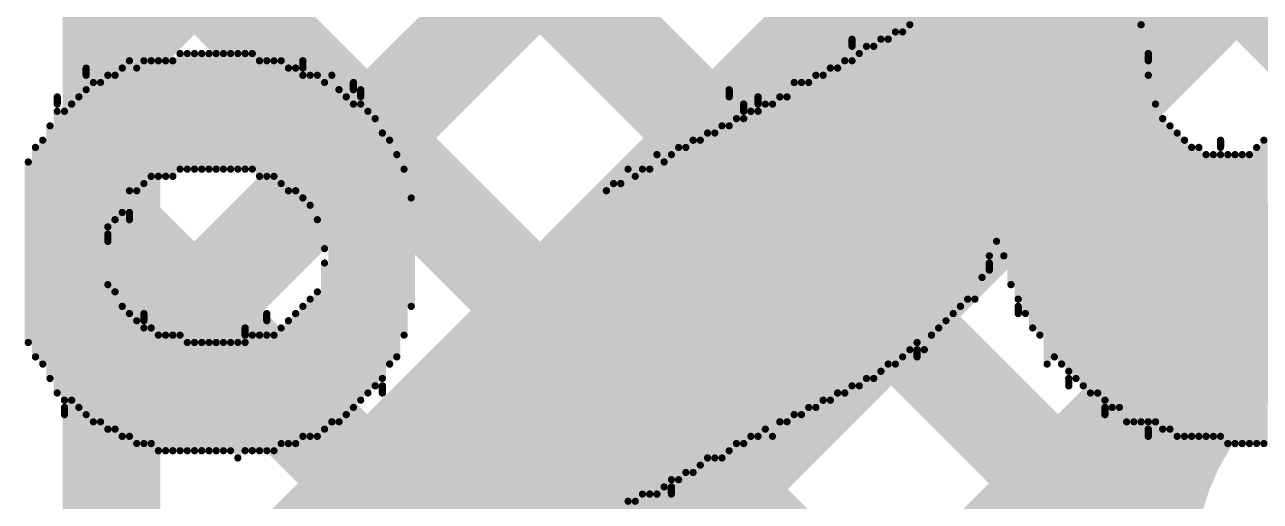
# Model space of a CAD drawing. Header units: millimetres. Extents: x 1.22 to 4.12, y 1.17 to 3.21.
# Drawn here: x 1.4569 to 1.5581, y 2.5017 to 2.5407 of the extents above; entities that cross this region are included whole.
import ezdxf

# ---------------------------------------------------------------- set-up
doc = ezdxf.new("R2010")
doc.units = ezdxf.units.MM
doc.header["$MEASUREMENT"] = 0
for name, color, linetype in [('BottomLayer', 5, 'Continuous'), ('TopLayer', 1, 'Continuous'), ('TopOverlay', 2, 'Continuous')]:
    doc.layers.add(name, color=color, linetype=linetype)

msp = doc.modelspace()

# ---------------------------------------------------------------- linework, layer by layer
at = {"layer": 'BottomLayer', "const_width": 0.008}
for points in [[(1.464, 2.48223), (1.70677, 2.725)], [(1.464, 2.5388), (1.6502, 2.725)], [(1.464, 2.51052), (1.67848, 2.725)], [(1.49155, 2.4815), (1.73505, 2.725)], [(1.464, 2.4815), (1.464, 2.71655)], [(1.464, 2.63722), (1.67883, 2.42238)], [(1.464, 2.60894), (1.55832, 2.51462)], [(1.51983, 2.4815), (1.63026, 2.59193)], [(1.464, 2.58065), (1.54869, 2.49596)], [(1.464, 2.55237), (1.53487, 2.4815)], [(1.464, 2.52408), (1.50658, 2.4815)]]:
    msp.add_lwpolyline(points, dxfattribs=at)
at = {"layer": 'BottomLayer', "const_width": 0.004}
for points in [[(1.462, 2.5388, 1), (1.466, 2.5388, 1)], [(1.462, 2.52408, 1), (1.466, 2.52408, 1)], [(1.55632, 2.51462, 1), (1.56032, 2.51462, 1)], [(1.462, 2.51052, 1), (1.466, 2.51052, 1)]]:
    msp.add_lwpolyline(points, format="xyb", close=True, dxfattribs=at)
at = {"layer": 'BottomLayer', "const_width": 0.008}
msp.add_lwpolyline([(1.5505, 2.48709, -1.223773), (1.59431, 2.496)], format="xyb", dxfattribs=at)
at = {"layer": 'TopLayer'}
for points, const_width in [([(1.464, 2.51052), (1.67848, 2.725)], 0.008), ([(1.464, 2.5388), (1.6502, 2.725)], 0.008), ([(1.464, 2.48223), (1.70677, 2.725)], 0.008), ([(1.464, 2.45395), (1.73505, 2.725)], 0.008), ([(1.464, 2.4189), (1.464, 2.71655)], 0.008), ([(1.464, 2.63722), (1.66908, 2.43214)], 0.008), ([(1.464, 2.60894), (1.55832, 2.51462)], 0.008), ([(1.397, 2.398), (1.589, 2.59)], 0.025), ([(1.464, 2.42567), (1.63026, 2.59193)], 0.008), ([(1.464, 2.58065), (1.54869, 2.49596)], 0.008), ([(1.464, 2.55237), (1.5505, 2.46587)], 0.008), ([(1.464, 2.52408), (1.53869, 2.44939)], 0.008)]:
    msp.add_lwpolyline(points, dxfattribs=dict(at, const_width=const_width))
at = {"layer": 'TopLayer', "const_width": 0.004}
for points in [[(1.462, 2.5388, 1), (1.466, 2.5388, 1)], [(1.462, 2.52408, 1), (1.466, 2.52408, 1)], [(1.55632, 2.51462, 1), (1.56032, 2.51462, 1)], [(1.462, 2.51052, 1), (1.466, 2.51052, 1)]]:
    msp.add_lwpolyline(points, format="xyb", close=True, dxfattribs=at)
at = {"layer": 'TopLayer', "const_width": 0.008}
msp.add_lwpolyline([(1.5505, 2.48709, -1.223773), (1.59431, 2.496)], format="xyb", dxfattribs=at)
at = {"layer": 'TopOverlay', "const_width": 0.000592}
for points in [[(1.5341, 2.51824), (1.5341, 2.57326)], [(1.53469, 2.51824), (1.53469, 2.57326)], [(1.53528, 2.52002), (1.53528, 2.57326)], [(1.53587, 2.52179), (1.53587, 2.57326)], [(1.53647, 2.52298), (1.53647, 2.57326)], [(1.53706, 2.52179), (1.53706, 2.57326)], [(1.53765, 2.51943), (1.53765, 2.57326)], [(1.53824, 2.51824), (1.53824, 2.57326)], [(1.53883, 2.51706), (1.53883, 2.57326)], [(1.53942, 2.51588), (1.53942, 2.57326)], [(1.54002, 2.51529), (1.54002, 2.57326)], [(1.54061, 2.51292), (1.54061, 2.57326)], [(1.5412, 2.51351), (1.5412, 2.57326)], [(1.54179, 2.51292), (1.54179, 2.57326)], [(1.54238, 2.51233), (1.54238, 2.57326)], [(1.54297, 2.51174), (1.54297, 2.57326)], [(1.54357, 2.51114), (1.54357, 2.57326)], [(1.54416, 2.51055), (1.54416, 2.57326)], [(1.54475, 2.51055), (1.54475, 2.57326)], [(1.54534, 2.50996), (1.54534, 2.57326)], [(1.54593, 2.50937), (1.54593, 2.57326)], [(1.54652, 2.50937), (1.54652, 2.57326)], [(1.54711, 2.50819), (1.54711, 2.57326)], [(1.54771, 2.50819), (1.54771, 2.57326)], [(1.53351, 2.51765), (1.53351, 2.54664)], [(1.53292, 2.51706), (1.53292, 2.54487)], [(1.53173, 2.51588), (1.53173, 2.54309)], [(1.53232, 2.51647), (1.53232, 2.54309)], [(1.53114, 2.51529), (1.53114, 2.5425)], [(1.52996, 2.51469), (1.52996, 2.54132)], [(1.53055, 2.5141), (1.53055, 2.54191)], [(1.52818, 2.51292), (1.52818, 2.54013)], [(1.52877, 2.51351), (1.52877, 2.54013)], [(1.52937, 2.5141), (1.52937, 2.54072)], [(1.5483, 2.50819), (1.5483, 2.54072)], [(1.52463, 2.53895), (1.52463, 2.53954)], [(1.52582, 2.51174), (1.52582, 2.53895)], [(1.52641, 2.51174), (1.52641, 2.53895)], [(1.527, 2.51233), (1.527, 2.53954)], [(1.52759, 2.51292), (1.52759, 2.53954)], [(1.46961, 2.52889), (1.46961, 2.53836)], [(1.47021, 2.52889), (1.47021, 2.53836)], [(1.4708, 2.52889), (1.4708, 2.53836)], [(1.47139, 2.52889), (1.47139, 2.53836)], [(1.47198, 2.52889), (1.47198, 2.53836)], [(1.47257, 2.52889), (1.47257, 2.53836)], [(1.47316, 2.52889), (1.47316, 2.53836)], [(1.47376, 2.52889), (1.47376, 2.53836)], [(1.47435, 2.52889), (1.47435, 2.53836)], [(1.47494, 2.52889), (1.47494, 2.53836)], [(1.47553, 2.52889), (1.47553, 2.53836)], [(1.52523, 2.51114), (1.52523, 2.53836)], [(1.54889, 2.53777), (1.54889, 2.53836)], [(1.46192, 2.53658), (1.46192, 2.53717)], [(1.46488, 2.52534), (1.46488, 2.53717)], [(1.46547, 2.52712), (1.46547, 2.53777)], [(1.46606, 2.52712), (1.46606, 2.53717)], [(1.46666, 2.52771), (1.46666, 2.53777)], [(1.46725, 2.5283), (1.46725, 2.53777)], [(1.46784, 2.5283), (1.46784, 2.53777)], [(1.46843, 2.5283), (1.46843, 2.53777)], [(1.46902, 2.5283), (1.46902, 2.53777)], [(1.47612, 2.5283), (1.47612, 2.53777)], [(1.47671, 2.5283), (1.47671, 2.53777)], [(1.4773, 2.5283), (1.4773, 2.53777)], [(1.4779, 2.52771), (1.4779, 2.53777)], [(1.47849, 2.52712), (1.47849, 2.53717)], [(1.47908, 2.52712), (1.47908, 2.53717)], [(1.47967, 2.53717), (1.47967, 2.53777)], [(1.52286, 2.50996), (1.52286, 2.53717)], [(1.52345, 2.51055), (1.52345, 2.53717)], [(1.52404, 2.51055), (1.52404, 2.53777)], [(1.52463, 2.51114), (1.52463, 2.53777)], [(1.46251, 2.50819), (1.46251, 2.53599)], [(1.46311, 2.50819), (1.46311, 2.53599)], [(1.4637, 2.52416), (1.4637, 2.53658)], [(1.46429, 2.52475), (1.46429, 2.53658)], [(1.47967, 2.52653), (1.47967, 2.53658)], [(1.48026, 2.52593), (1.48026, 2.53658)], [(1.48085, 2.52475), (1.48085, 2.53658)], [(1.48145, 2.52238), (1.48145, 2.53599)], [(1.48204, 2.50819), (1.48204, 2.53658)], [(1.48381, 2.5354), (1.48381, 2.53599)], [(1.5199, 2.50878), (1.5199, 2.53599)], [(1.52049, 2.50878), (1.52049, 2.53599)], [(1.52108, 2.50937), (1.52108, 2.53599)], [(1.52168, 2.50937), (1.52168, 2.53658)], [(1.52227, 2.50996), (1.52227, 2.53658)], [(1.54889, 2.50819), (1.54889, 2.53658)], [(1.46192, 2.50878), (1.46192, 2.5354)], [(1.48263, 2.50819), (1.48263, 2.5354)], [(1.4844, 2.53481), (1.4844, 2.5354)], [(1.51458, 2.53481), (1.51458, 2.5354)], [(1.45956, 2.53422), (1.45956, 2.53481)], [(1.46074, 2.50996), (1.46074, 2.53422)], [(1.46133, 2.50937), (1.46133, 2.53481)], [(1.48322, 2.50878), (1.48322, 2.53481)], [(1.48381, 2.50937), (1.48381, 2.53422)], [(1.4844, 2.50996), (1.4844, 2.53422)], [(1.51576, 2.53363), (1.51576, 2.53422)], [(1.51694, 2.53422), (1.51694, 2.53481)], [(1.51753, 2.50759), (1.51753, 2.53422)], [(1.51813, 2.507), (1.51813, 2.53422)], [(1.51872, 2.50819), (1.51872, 2.53481)], [(1.51931, 2.50819), (1.51931, 2.53481)], [(1.54948, 2.50819), (1.54948, 2.53422)], [(1.45956, 2.51055), (1.45956, 2.53363)], [(1.46015, 2.50996), (1.46015, 2.53363)], [(1.485, 2.51055), (1.485, 2.53363)], [(1.48559, 2.51114), (1.48559, 2.53303)], [(1.51517, 2.50641), (1.51517, 2.53303)], [(1.51576, 2.50641), (1.51576, 2.53303)], [(1.51635, 2.507), (1.51635, 2.53363)], [(1.51694, 2.507), (1.51694, 2.53363)], [(1.55007, 2.50759), (1.55007, 2.53303)], [(1.45897, 2.51174), (1.45897, 2.53244)], [(1.51398, 2.50523), (1.51398, 2.53244)], [(1.51458, 2.50582), (1.51458, 2.53244)], [(1.55066, 2.50759), (1.55066, 2.53244)], [(1.45837, 2.51292), (1.45837, 2.53126)], [(1.48618, 2.51174), (1.48618, 2.53185)], [(1.48677, 2.51292), (1.48677, 2.53126)], [(1.51162, 2.50404), (1.51162, 2.53126)], [(1.51221, 2.50464), (1.51221, 2.53126)], [(1.5128, 2.50523), (1.5128, 2.53185)], [(1.51339, 2.50523), (1.51339, 2.53185)], [(1.55126, 2.507), (1.55126, 2.53185)], [(1.55185, 2.507), (1.55185, 2.53126)], [(1.55481, 2.53067), (1.55481, 2.53126)], [(1.55836, 2.50641), (1.55836, 2.53126)], [(1.45778, 2.51351), (1.45778, 2.53067)], [(1.48736, 2.51351), (1.48736, 2.53008)], [(1.50866, 2.50227), (1.50866, 2.53008)], [(1.50984, 2.50345), (1.50984, 2.53008)], [(1.51043, 2.50345), (1.51043, 2.53067)], [(1.51103, 2.50404), (1.51103, 2.53067)], [(1.55244, 2.507), (1.55244, 2.53067)], [(1.55303, 2.507), (1.55303, 2.53067)], [(1.55362, 2.507), (1.55362, 2.53008)], [(1.55421, 2.507), (1.55421, 2.53008)], [(1.55481, 2.507), (1.55481, 2.53008)], [(1.5554, 2.50641), (1.5554, 2.53008)], [(1.55599, 2.50641), (1.55599, 2.53008)], [(1.55658, 2.50641), (1.55658, 2.53008)], [(1.55717, 2.50641), (1.55717, 2.53008)], [(1.55776, 2.50641), (1.55776, 2.53067)], [(1.45719, 2.51469), (1.45719, 2.52948)], [(1.48795, 2.51529), (1.48795, 2.52889)], [(1.50629, 2.50168), (1.50629, 2.52889)], [(1.50748, 2.50227), (1.50748, 2.52889)], [(1.50807, 2.50227), (1.50807, 2.52889)], [(1.50925, 2.50286), (1.50925, 2.52948)], [(1.50689, 2.50168), (1.50689, 2.5283)], [(1.50452, 2.50109), (1.50452, 2.52712)], [(1.50511, 2.50109), (1.50511, 2.52771)], [(1.5057, 2.50109), (1.5057, 2.52771)], [(1.48855, 2.51765), (1.48855, 2.52653)], [(1.46547, 2.52475), (1.46547, 2.52534)], [(1.4637, 2.52298), (1.4637, 2.52357)], [(1.48145, 2.50759), (1.48145, 2.5212)], [(1.53587, 2.52061), (1.53587, 2.5212)], [(1.4637, 2.50759), (1.4637, 2.51943)], [(1.46429, 2.50759), (1.46429, 2.51884)], [(1.48085, 2.507), (1.48085, 2.51884)], [(1.48026, 2.507), (1.48026, 2.51824)], [(1.46488, 2.507), (1.46488, 2.51765)], [(1.46547, 2.507), (1.46547, 2.51706)], [(1.46666, 2.51647), (1.46666, 2.51706)], [(1.47671, 2.51647), (1.47671, 2.51706)], [(1.47908, 2.50641), (1.47908, 2.51706)], [(1.47967, 2.507), (1.47967, 2.51765)], [(1.53824, 2.51706), (1.53824, 2.51765)], [(1.46606, 2.50641), (1.46606, 2.51647)], [(1.46666, 2.50641), (1.46666, 2.51588)], [(1.46725, 2.50641), (1.46725, 2.51588)], [(1.47494, 2.51529), (1.47494, 2.51588)], [(1.4779, 2.50641), (1.4779, 2.51588)], [(1.47849, 2.50641), (1.47849, 2.51647)], [(1.46784, 2.50582), (1.46784, 2.51529)], [(1.46843, 2.50582), (1.46843, 2.51529)], [(1.46902, 2.50582), (1.46902, 2.51529)], [(1.46961, 2.50582), (1.46961, 2.51529)], [(1.47021, 2.50582), (1.47021, 2.51469)], [(1.4708, 2.50582), (1.4708, 2.51469)], [(1.47139, 2.50582), (1.47139, 2.51469)], [(1.47198, 2.50582), (1.47198, 2.51469)], [(1.47257, 2.50582), (1.47257, 2.51469)], [(1.47316, 2.50582), (1.47316, 2.51469)], [(1.47376, 2.50582), (1.47376, 2.51469)], [(1.47435, 2.50523), (1.47435, 2.51469)], [(1.47494, 2.50582), (1.47494, 2.51469)], [(1.47553, 2.50582), (1.47553, 2.51529)], [(1.47612, 2.50582), (1.47612, 2.51529)], [(1.47671, 2.50582), (1.47671, 2.51529)], [(1.4773, 2.50582), (1.4773, 2.51529)], [(1.52996, 2.51351), (1.52996, 2.5141)], [(1.54238, 2.51114), (1.54238, 2.51174)], [(1.48618, 2.51055), (1.48618, 2.51114)], [(1.46015, 2.50878), (1.46015, 2.50937)], [(1.54534, 2.50878), (1.54534, 2.50937)], [(1.54889, 2.507), (1.54889, 2.50759)], [(1.50984, 2.50227), (1.50984, 2.50286)]]:
    msp.add_lwpolyline(points, dxfattribs=at)
at = {"layer": 'TopOverlay', "const_width": 0.000296}
for points in [[(1.52804, 2.54013, 1), (1.52833, 2.54013, 1)], [(1.52863, 2.54013, 1), (1.52892, 2.54013, 1)], [(1.52922, 2.54072, 1), (1.52951, 2.54072, 1)], [(1.54815, 2.54072, 1), (1.54845, 2.54072, 1)], [(1.52449, 2.53954, 1), (1.52478, 2.53954, 1)], [(1.52449, 2.53895, 1), (1.52478, 2.53895, 1)], [(1.52567, 2.53895, 1), (1.52596, 2.53895, 1)], [(1.52626, 2.53895, 1), (1.52656, 2.53895, 1)], [(1.52685, 2.53954, 1), (1.52715, 2.53954, 1)], [(1.52744, 2.53954, 1), (1.52774, 2.53954, 1)], [(1.46947, 2.53836, 1), (1.46976, 2.53836, 1)], [(1.47006, 2.53836, 1), (1.47035, 2.53836, 1)], [(1.47065, 2.53836, 1), (1.47095, 2.53836, 1)], [(1.47124, 2.53836, 1), (1.47154, 2.53836, 1)], [(1.47183, 2.53836, 1), (1.47213, 2.53836, 1)], [(1.47242, 2.53836, 1), (1.47272, 2.53836, 1)], [(1.47302, 2.53836, 1), (1.47331, 2.53836, 1)], [(1.47361, 2.53836, 1), (1.4739, 2.53836, 1)], [(1.4742, 2.53836, 1), (1.47449, 2.53836, 1)], [(1.47479, 2.53836, 1), (1.47509, 2.53836, 1)], [(1.47538, 2.53836, 1), (1.47568, 2.53836, 1)], [(1.52508, 2.53836, 1), (1.52537, 2.53836, 1)], [(1.54874, 2.53836, 1), (1.54904, 2.53836, 1)], [(1.46178, 2.53717, 1), (1.46207, 2.53717, 1)], [(1.46473, 2.53717, 1), (1.46503, 2.53717, 1)], [(1.46532, 2.53777, 1), (1.46562, 2.53777, 1)], [(1.46592, 2.53717, 1), (1.46621, 2.53717, 1)], [(1.46651, 2.53777, 1), (1.4668, 2.53777, 1)], [(1.4671, 2.53777, 1), (1.4674, 2.53777, 1)], [(1.46769, 2.53777, 1), (1.46799, 2.53777, 1)], [(1.46828, 2.53777, 1), (1.46858, 2.53777, 1)], [(1.46887, 2.53777, 1), (1.46917, 2.53777, 1)], [(1.47597, 2.53777, 1), (1.47627, 2.53777, 1)], [(1.47657, 2.53777, 1), (1.47686, 2.53777, 1)], [(1.47716, 2.53777, 1), (1.47745, 2.53777, 1)], [(1.47775, 2.53777, 1), (1.47804, 2.53777, 1)], [(1.47834, 2.53717, 1), (1.47864, 2.53717, 1)], [(1.47893, 2.53717, 1), (1.47923, 2.53717, 1)], [(1.47952, 2.53777, 1), (1.47982, 2.53777, 1)], [(1.47952, 2.53717, 1), (1.47982, 2.53717, 1)], [(1.52271, 2.53717, 1), (1.52301, 2.53717, 1)], [(1.5233, 2.53717, 1), (1.5236, 2.53717, 1)], [(1.52389, 2.53777, 1), (1.52419, 2.53777, 1)], [(1.52449, 2.53777, 1), (1.52478, 2.53777, 1)], [(1.54874, 2.53777, 1), (1.54904, 2.53777, 1)], [(1.46178, 2.53658, 1), (1.46207, 2.53658, 1)], [(1.46237, 2.53599, 1), (1.46266, 2.53599, 1)], [(1.46296, 2.53599, 1), (1.46325, 2.53599, 1)], [(1.46355, 2.53658, 1), (1.46385, 2.53658, 1)], [(1.46414, 2.53658, 1), (1.46444, 2.53658, 1)], [(1.47952, 2.53658, 1), (1.47982, 2.53658, 1)], [(1.48012, 2.53658, 1), (1.48041, 2.53658, 1)], [(1.48071, 2.53658, 1), (1.481, 2.53658, 1)], [(1.4813, 2.53599, 1), (1.48159, 2.53599, 1)], [(1.48189, 2.53658, 1), (1.48219, 2.53658, 1)], [(1.48366, 2.53599, 1), (1.48396, 2.53599, 1)], [(1.51975, 2.53599, 1), (1.52005, 2.53599, 1)], [(1.52034, 2.53599, 1), (1.52064, 2.53599, 1)], [(1.52094, 2.53599, 1), (1.52123, 2.53599, 1)], [(1.52153, 2.53658, 1), (1.52182, 2.53658, 1)], [(1.52212, 2.53658, 1), (1.52242, 2.53658, 1)], [(1.54874, 2.53658, 1), (1.54904, 2.53658, 1)], [(1.46178, 2.5354, 1), (1.46207, 2.5354, 1)], [(1.48248, 2.5354, 1), (1.48278, 2.5354, 1)], [(1.48366, 2.5354, 1), (1.48396, 2.5354, 1)], [(1.48426, 2.5354, 1), (1.48455, 2.5354, 1)], [(1.51443, 2.5354, 1), (1.51472, 2.5354, 1)], [(1.45941, 2.53481, 1), (1.4597, 2.53481, 1)], [(1.45941, 2.53422, 1), (1.4597, 2.53422, 1)], [(1.46059, 2.53422, 1), (1.46089, 2.53422, 1)], [(1.46118, 2.53481, 1), (1.46148, 2.53481, 1)], [(1.48307, 2.53481, 1), (1.48337, 2.53481, 1)], [(1.48366, 2.53422, 1), (1.48396, 2.53422, 1)], [(1.48426, 2.53481, 1), (1.48455, 2.53481, 1)], [(1.48426, 2.53422, 1), (1.48455, 2.53422, 1)], [(1.51443, 2.53481, 1), (1.51472, 2.53481, 1)], [(1.51561, 2.53422, 1), (1.51591, 2.53422, 1)], [(1.51679, 2.53481, 1), (1.51709, 2.53481, 1)], [(1.51679, 2.53422, 1), (1.51709, 2.53422, 1)], [(1.51739, 2.53422, 1), (1.51768, 2.53422, 1)], [(1.51798, 2.53422, 1), (1.51827, 2.53422, 1)], [(1.51857, 2.53481, 1), (1.51887, 2.53481, 1)], [(1.51916, 2.53481, 1), (1.51946, 2.53481, 1)], [(1.54933, 2.53422, 1), (1.54963, 2.53422, 1)], [(1.45941, 2.53363, 1), (1.4597, 2.53363, 1)], [(1.46, 2.53363, 1), (1.4603, 2.53363, 1)], [(1.48485, 2.53363, 1), (1.48514, 2.53363, 1)], [(1.48544, 2.53303, 1), (1.48574, 2.53303, 1)], [(1.51502, 2.53303, 1), (1.51532, 2.53303, 1)], [(1.51561, 2.53363, 1), (1.51591, 2.53363, 1)], [(1.51561, 2.53303, 1), (1.51591, 2.53303, 1)], [(1.5162, 2.53363, 1), (1.5165, 2.53363, 1)], [(1.51679, 2.53363, 1), (1.51709, 2.53363, 1)], [(1.54992, 2.53303, 1), (1.55022, 2.53303, 1)], [(1.45882, 2.53244, 1), (1.45911, 2.53244, 1)], [(1.51384, 2.53244, 1), (1.51413, 2.53244, 1)], [(1.51443, 2.53244, 1), (1.51472, 2.53244, 1)], [(1.55052, 2.53244, 1), (1.55081, 2.53244, 1)], [(1.45823, 2.53126, 1), (1.45852, 2.53126, 1)], [(1.48603, 2.53185, 1), (1.48633, 2.53185, 1)], [(1.48662, 2.53126, 1), (1.48692, 2.53126, 1)], [(1.51147, 2.53126, 1), (1.51177, 2.53126, 1)], [(1.51206, 2.53126, 1), (1.51236, 2.53126, 1)], [(1.51265, 2.53185, 1), (1.51295, 2.53185, 1)], [(1.51325, 2.53185, 1), (1.51354, 2.53185, 1)], [(1.55111, 2.53185, 1), (1.5514, 2.53185, 1)], [(1.5517, 2.53126, 1), (1.552, 2.53126, 1)], [(1.55466, 2.53126, 1), (1.55495, 2.53126, 1)], [(1.55821, 2.53126, 1), (1.5585, 2.53126, 1)], [(1.45763, 2.53067, 1), (1.45793, 2.53067, 1)], [(1.48721, 2.53008, 1), (1.48751, 2.53008, 1)], [(1.50851, 2.53008, 1), (1.50881, 2.53008, 1)], [(1.5097, 2.53008, 1), (1.50999, 2.53008, 1)], [(1.51029, 2.53067, 1), (1.51058, 2.53067, 1)], [(1.51088, 2.53067, 1), (1.51117, 2.53067, 1)], [(1.55229, 2.53067, 1), (1.55259, 2.53067, 1)], [(1.55288, 2.53067, 1), (1.55318, 2.53067, 1)], [(1.55347, 2.53008, 1), (1.55377, 2.53008, 1)], [(1.55407, 2.53008, 1), (1.55436, 2.53008, 1)], [(1.55466, 2.53067, 1), (1.55495, 2.53067, 1)], [(1.55466, 2.53008, 1), (1.55495, 2.53008, 1)], [(1.55525, 2.53008, 1), (1.55555, 2.53008, 1)], [(1.55584, 2.53008, 1), (1.55614, 2.53008, 1)], [(1.55643, 2.53008, 1), (1.55673, 2.53008, 1)], [(1.55702, 2.53008, 1), (1.55732, 2.53008, 1)], [(1.55762, 2.53067, 1), (1.55791, 2.53067, 1)], [(1.45704, 2.52948, 1), (1.45734, 2.52948, 1)], [(1.46947, 2.52889, 1), (1.46976, 2.52889, 1)], [(1.47006, 2.52889, 1), (1.47035, 2.52889, 1)], [(1.47065, 2.52889, 1), (1.47095, 2.52889, 1)], [(1.47124, 2.52889, 1), (1.47154, 2.52889, 1)], [(1.47183, 2.52889, 1), (1.47213, 2.52889, 1)], [(1.47242, 2.52889, 1), (1.47272, 2.52889, 1)], [(1.47302, 2.52889, 1), (1.47331, 2.52889, 1)], [(1.47361, 2.52889, 1), (1.4739, 2.52889, 1)], [(1.4742, 2.52889, 1), (1.47449, 2.52889, 1)], [(1.47479, 2.52889, 1), (1.47509, 2.52889, 1)], [(1.47538, 2.52889, 1), (1.47568, 2.52889, 1)], [(1.48781, 2.52889, 1), (1.4881, 2.52889, 1)], [(1.50615, 2.52889, 1), (1.50644, 2.52889, 1)], [(1.50733, 2.52889, 1), (1.50762, 2.52889, 1)], [(1.50792, 2.52889, 1), (1.50822, 2.52889, 1)], [(1.5091, 2.52948, 1), (1.5094, 2.52948, 1)], [(1.4671, 2.5283, 1), (1.4674, 2.5283, 1)], [(1.46769, 2.5283, 1), (1.46799, 2.5283, 1)], [(1.46828, 2.5283, 1), (1.46858, 2.5283, 1)], [(1.46887, 2.5283, 1), (1.46917, 2.5283, 1)], [(1.47597, 2.5283, 1), (1.47627, 2.5283, 1)], [(1.47657, 2.5283, 1), (1.47686, 2.5283, 1)], [(1.47716, 2.5283, 1), (1.47745, 2.5283, 1)], [(1.50674, 2.5283, 1), (1.50703, 2.5283, 1)], [(1.46532, 2.52712, 1), (1.46562, 2.52712, 1)], [(1.46592, 2.52712, 1), (1.46621, 2.52712, 1)], [(1.46651, 2.52771, 1), (1.4668, 2.52771, 1)], [(1.47775, 2.52771, 1), (1.47804, 2.52771, 1)], [(1.47834, 2.52712, 1), (1.47864, 2.52712, 1)], [(1.47893, 2.52712, 1), (1.47923, 2.52712, 1)], [(1.50437, 2.52712, 1), (1.50467, 2.52712, 1)], [(1.50496, 2.52771, 1), (1.50526, 2.52771, 1)], [(1.50555, 2.52771, 1), (1.50585, 2.52771, 1)], [(1.47952, 2.52653, 1), (1.47982, 2.52653, 1)], [(1.48012, 2.52593, 1), (1.48041, 2.52593, 1)], [(1.4884, 2.52653, 1), (1.48869, 2.52653, 1)], [(1.46473, 2.52534, 1), (1.46503, 2.52534, 1)], [(1.46532, 2.52534, 1), (1.46562, 2.52534, 1)], [(1.46355, 2.52416, 1), (1.46385, 2.52416, 1)], [(1.46414, 2.52475, 1), (1.46444, 2.52475, 1)], [(1.46532, 2.52475, 1), (1.46562, 2.52475, 1)], [(1.48071, 2.52475, 1), (1.481, 2.52475, 1)], [(1.46355, 2.52357, 1), (1.46385, 2.52357, 1)], [(1.46355, 2.52298, 1), (1.46385, 2.52298, 1)], [(1.53632, 2.52298, 1), (1.53661, 2.52298, 1)], [(1.4813, 2.52238, 1), (1.48159, 2.52238, 1)], [(1.53573, 2.52179, 1), (1.53602, 2.52179, 1)], [(1.53691, 2.52179, 1), (1.53721, 2.52179, 1)], [(1.4813, 2.5212, 1), (1.48159, 2.5212, 1)], [(1.53573, 2.5212, 1), (1.53602, 2.5212, 1)], [(1.53513, 2.52002, 1), (1.53543, 2.52002, 1)], [(1.53573, 2.52061, 1), (1.53602, 2.52061, 1)], [(1.46355, 2.51943, 1), (1.46385, 2.51943, 1)], [(1.46414, 2.51884, 1), (1.46444, 2.51884, 1)], [(1.48071, 2.51884, 1), (1.481, 2.51884, 1)], [(1.5375, 2.51943, 1), (1.5378, 2.51943, 1)], [(1.48012, 2.51824, 1), (1.48041, 2.51824, 1)], [(1.53395, 2.51824, 1), (1.53425, 2.51824, 1)], [(1.53454, 2.51824, 1), (1.53484, 2.51824, 1)], [(1.53809, 2.51824, 1), (1.53839, 2.51824, 1)], [(1.46473, 2.51765, 1), (1.46503, 2.51765, 1)], [(1.46532, 2.51706, 1), (1.46562, 2.51706, 1)], [(1.46651, 2.51706, 1), (1.4668, 2.51706, 1)], [(1.47657, 2.51706, 1), (1.47686, 2.51706, 1)], [(1.47893, 2.51706, 1), (1.47923, 2.51706, 1)], [(1.47952, 2.51765, 1), (1.47982, 2.51765, 1)], [(1.4884, 2.51765, 1), (1.48869, 2.51765, 1)], [(1.53277, 2.51706, 1), (1.53306, 2.51706, 1)], [(1.53336, 2.51765, 1), (1.53366, 2.51765, 1)], [(1.53809, 2.51765, 1), (1.53839, 2.51765, 1)], [(1.53809, 2.51706, 1), (1.53839, 2.51706, 1)], [(1.53868, 2.51706, 1), (1.53898, 2.51706, 1)], [(1.46592, 2.51647, 1), (1.46621, 2.51647, 1)], [(1.46651, 2.51647, 1), (1.4668, 2.51647, 1)], [(1.46651, 2.51588, 1), (1.4668, 2.51588, 1)], [(1.4671, 2.51588, 1), (1.4674, 2.51588, 1)], [(1.47479, 2.51588, 1), (1.47509, 2.51588, 1)], [(1.47657, 2.51647, 1), (1.47686, 2.51647, 1)], [(1.47775, 2.51588, 1), (1.47804, 2.51588, 1)], [(1.47834, 2.51647, 1), (1.47864, 2.51647, 1)], [(1.53158, 2.51588, 1), (1.53188, 2.51588, 1)], [(1.53218, 2.51647, 1), (1.53247, 2.51647, 1)], [(1.53928, 2.51588, 1), (1.53957, 2.51588, 1)], [(1.45704, 2.51469, 1), (1.45734, 2.51469, 1)], [(1.46769, 2.51529, 1), (1.46799, 2.51529, 1)], [(1.46828, 2.51529, 1), (1.46858, 2.51529, 1)], [(1.46887, 2.51529, 1), (1.46917, 2.51529, 1)], [(1.46947, 2.51529, 1), (1.46976, 2.51529, 1)], [(1.47006, 2.51469, 1), (1.47035, 2.51469, 1)], [(1.47065, 2.51469, 1), (1.47095, 2.51469, 1)], [(1.47124, 2.51469, 1), (1.47154, 2.51469, 1)], [(1.47183, 2.51469, 1), (1.47213, 2.51469, 1)], [(1.47242, 2.51469, 1), (1.47272, 2.51469, 1)], [(1.47302, 2.51469, 1), (1.47331, 2.51469, 1)], [(1.47361, 2.51469, 1), (1.4739, 2.51469, 1)], [(1.4742, 2.51469, 1), (1.47449, 2.51469, 1)], [(1.47479, 2.51529, 1), (1.47509, 2.51529, 1)], [(1.47479, 2.51469, 1), (1.47509, 2.51469, 1)], [(1.47538, 2.51529, 1), (1.47568, 2.51529, 1)], [(1.47597, 2.51529, 1), (1.47627, 2.51529, 1)], [(1.47657, 2.51529, 1), (1.47686, 2.51529, 1)], [(1.47716, 2.51529, 1), (1.47745, 2.51529, 1)], [(1.48781, 2.51529, 1), (1.4881, 2.51529, 1)], [(1.52981, 2.51469, 1), (1.53011, 2.51469, 1)], [(1.53099, 2.51529, 1), (1.53129, 2.51529, 1)], [(1.53987, 2.51529, 1), (1.54016, 2.51529, 1)], [(1.52922, 2.5141, 1), (1.52951, 2.5141, 1)], [(1.52981, 2.5141, 1), (1.53011, 2.5141, 1)], [(1.5304, 2.5141, 1), (1.5307, 2.5141, 1)], [(1.45763, 2.51351, 1), (1.45793, 2.51351, 1)], [(1.45823, 2.51292, 1), (1.45852, 2.51292, 1)], [(1.48662, 2.51292, 1), (1.48692, 2.51292, 1)], [(1.48721, 2.51351, 1), (1.48751, 2.51351, 1)], [(1.52744, 2.51292, 1), (1.52774, 2.51292, 1)], [(1.52804, 2.51292, 1), (1.52833, 2.51292, 1)], [(1.52863, 2.51351, 1), (1.52892, 2.51351, 1)], [(1.52981, 2.51351, 1), (1.53011, 2.51351, 1)], [(1.54046, 2.51292, 1), (1.54075, 2.51292, 1)], [(1.54105, 2.51351, 1), (1.54135, 2.51351, 1)], [(1.54164, 2.51292, 1), (1.54194, 2.51292, 1)], [(1.45882, 2.51174, 1), (1.45911, 2.51174, 1)], [(1.48603, 2.51174, 1), (1.48633, 2.51174, 1)], [(1.52567, 2.51174, 1), (1.52596, 2.51174, 1)], [(1.52626, 2.51174, 1), (1.52656, 2.51174, 1)], [(1.52685, 2.51233, 1), (1.52715, 2.51233, 1)], [(1.54223, 2.51233, 1), (1.54253, 2.51233, 1)], [(1.54223, 2.51174, 1), (1.54253, 2.51174, 1)], [(1.54283, 2.51174, 1), (1.54312, 2.51174, 1)], [(1.48544, 2.51114, 1), (1.48574, 2.51114, 1)], [(1.48603, 2.51114, 1), (1.48633, 2.51114, 1)], [(1.52449, 2.51114, 1), (1.52478, 2.51114, 1)], [(1.52508, 2.51114, 1), (1.52537, 2.51114, 1)], [(1.54223, 2.51114, 1), (1.54253, 2.51114, 1)], [(1.54342, 2.51114, 1), (1.54371, 2.51114, 1)], [(1.45941, 2.51055, 1), (1.4597, 2.51055, 1)], [(1.46, 2.50996, 1), (1.4603, 2.50996, 1)], [(1.46059, 2.50996, 1), (1.46089, 2.50996, 1)], [(1.48426, 2.50996, 1), (1.48455, 2.50996, 1)], [(1.48485, 2.51055, 1), (1.48514, 2.51055, 1)], [(1.48603, 2.51055, 1), (1.48633, 2.51055, 1)], [(1.52212, 2.50996, 1), (1.52242, 2.50996, 1)], [(1.52271, 2.50996, 1), (1.52301, 2.50996, 1)], [(1.5233, 2.51055, 1), (1.5236, 2.51055, 1)], [(1.52389, 2.51055, 1), (1.52419, 2.51055, 1)], [(1.54401, 2.51055, 1), (1.5443, 2.51055, 1)], [(1.5446, 2.51055, 1), (1.5449, 2.51055, 1)], [(1.54519, 2.50996, 1), (1.54549, 2.50996, 1)], [(1.46, 2.50937, 1), (1.4603, 2.50937, 1)], [(1.46, 2.50878, 1), (1.4603, 2.50878, 1)], [(1.46118, 2.50937, 1), (1.46148, 2.50937, 1)], [(1.46178, 2.50878, 1), (1.46207, 2.50878, 1)], [(1.48307, 2.50878, 1), (1.48337, 2.50878, 1)], [(1.48366, 2.50937, 1), (1.48396, 2.50937, 1)], [(1.51975, 2.50878, 1), (1.52005, 2.50878, 1)], [(1.52034, 2.50878, 1), (1.52064, 2.50878, 1)], [(1.52094, 2.50937, 1), (1.52123, 2.50937, 1)], [(1.52153, 2.50937, 1), (1.52182, 2.50937, 1)], [(1.54519, 2.50937, 1), (1.54549, 2.50937, 1)], [(1.54519, 2.50878, 1), (1.54549, 2.50878, 1)], [(1.54578, 2.50937, 1), (1.54608, 2.50937, 1)], [(1.54638, 2.50937, 1), (1.54667, 2.50937, 1)], [(1.46237, 2.50819, 1), (1.46266, 2.50819, 1)], [(1.46296, 2.50819, 1), (1.46325, 2.50819, 1)], [(1.46355, 2.50759, 1), (1.46385, 2.50759, 1)], [(1.46414, 2.50759, 1), (1.46444, 2.50759, 1)], [(1.4813, 2.50759, 1), (1.48159, 2.50759, 1)], [(1.48189, 2.50819, 1), (1.48219, 2.50819, 1)], [(1.48248, 2.50819, 1), (1.48278, 2.50819, 1)], [(1.51739, 2.50759, 1), (1.51768, 2.50759, 1)], [(1.51857, 2.50819, 1), (1.51887, 2.50819, 1)], [(1.51916, 2.50819, 1), (1.51946, 2.50819, 1)], [(1.54697, 2.50819, 1), (1.54726, 2.50819, 1)], [(1.54756, 2.50819, 1), (1.54785, 2.50819, 1)], [(1.54815, 2.50819, 1), (1.54845, 2.50819, 1)], [(1.54874, 2.50819, 1), (1.54904, 2.50819, 1)], [(1.54874, 2.50759, 1), (1.54904, 2.50759, 1)], [(1.54933, 2.50819, 1), (1.54963, 2.50819, 1)], [(1.54992, 2.50759, 1), (1.55022, 2.50759, 1)], [(1.55052, 2.50759, 1), (1.55081, 2.50759, 1)], [(1.46473, 2.507, 1), (1.46503, 2.507, 1)], [(1.46532, 2.507, 1), (1.46562, 2.507, 1)], [(1.47952, 2.507, 1), (1.47982, 2.507, 1)], [(1.48012, 2.507, 1), (1.48041, 2.507, 1)], [(1.48071, 2.507, 1), (1.481, 2.507, 1)], [(1.5162, 2.507, 1), (1.5165, 2.507, 1)], [(1.51679, 2.507, 1), (1.51709, 2.507, 1)], [(1.51798, 2.507, 1), (1.51827, 2.507, 1)], [(1.54874, 2.507, 1), (1.54904, 2.507, 1)], [(1.55111, 2.507, 1), (1.5514, 2.507, 1)], [(1.5517, 2.507, 1), (1.552, 2.507, 1)], [(1.55229, 2.507, 1), (1.55259, 2.507, 1)], [(1.55288, 2.507, 1), (1.55318, 2.507, 1)], [(1.55347, 2.507, 1), (1.55377, 2.507, 1)], [(1.55407, 2.507, 1), (1.55436, 2.507, 1)], [(1.55466, 2.507, 1), (1.55495, 2.507, 1)], [(1.46592, 2.50641, 1), (1.46621, 2.50641, 1)], [(1.46651, 2.50641, 1), (1.4668, 2.50641, 1)], [(1.4671, 2.50641, 1), (1.4674, 2.50641, 1)], [(1.46769, 2.50582, 1), (1.46799, 2.50582, 1)], [(1.46828, 2.50582, 1), (1.46858, 2.50582, 1)], [(1.46887, 2.50582, 1), (1.46917, 2.50582, 1)], [(1.46947, 2.50582, 1), (1.46976, 2.50582, 1)], [(1.47006, 2.50582, 1), (1.47035, 2.50582, 1)], [(1.47065, 2.50582, 1), (1.47095, 2.50582, 1)], [(1.47124, 2.50582, 1), (1.47154, 2.50582, 1)], [(1.47183, 2.50582, 1), (1.47213, 2.50582, 1)], [(1.47242, 2.50582, 1), (1.47272, 2.50582, 1)], [(1.47302, 2.50582, 1), (1.47331, 2.50582, 1)], [(1.47361, 2.50582, 1), (1.4739, 2.50582, 1)], [(1.47479, 2.50582, 1), (1.47509, 2.50582, 1)], [(1.47538, 2.50582, 1), (1.47568, 2.50582, 1)], [(1.47597, 2.50582, 1), (1.47627, 2.50582, 1)], [(1.47657, 2.50582, 1), (1.47686, 2.50582, 1)], [(1.47716, 2.50582, 1), (1.47745, 2.50582, 1)], [(1.47775, 2.50641, 1), (1.47804, 2.50641, 1)], [(1.47834, 2.50641, 1), (1.47864, 2.50641, 1)], [(1.47893, 2.50641, 1), (1.47923, 2.50641, 1)], [(1.51443, 2.50582, 1), (1.51472, 2.50582, 1)], [(1.51502, 2.50641, 1), (1.51532, 2.50641, 1)], [(1.51561, 2.50641, 1), (1.51591, 2.50641, 1)], [(1.55525, 2.50641, 1), (1.55555, 2.50641, 1)], [(1.55584, 2.50641, 1), (1.55614, 2.50641, 1)], [(1.55643, 2.50641, 1), (1.55673, 2.50641, 1)], [(1.55702, 2.50641, 1), (1.55732, 2.50641, 1)], [(1.55762, 2.50641, 1), (1.55791, 2.50641, 1)], [(1.55821, 2.50641, 1), (1.5585, 2.50641, 1)], [(1.4742, 2.50523, 1), (1.47449, 2.50523, 1)], [(1.51206, 2.50464, 1), (1.51236, 2.50464, 1)], [(1.51265, 2.50523, 1), (1.51295, 2.50523, 1)], [(1.51325, 2.50523, 1), (1.51354, 2.50523, 1)], [(1.51384, 2.50523, 1), (1.51413, 2.50523, 1)], [(1.51088, 2.50404, 1), (1.51117, 2.50404, 1)], [(1.51147, 2.50404, 1), (1.51177, 2.50404, 1)], [(1.5091, 2.50286, 1), (1.5094, 2.50286, 1)], [(1.5097, 2.50345, 1), (1.50999, 2.50345, 1)], [(1.5097, 2.50286, 1), (1.50999, 2.50286, 1)], [(1.51029, 2.50345, 1), (1.51058, 2.50345, 1)], [(1.50615, 2.50168, 1), (1.50644, 2.50168, 1)], [(1.50674, 2.50168, 1), (1.50703, 2.50168, 1)], [(1.50733, 2.50227, 1), (1.50762, 2.50227, 1)], [(1.50792, 2.50227, 1), (1.50822, 2.50227, 1)], [(1.50851, 2.50227, 1), (1.50881, 2.50227, 1)], [(1.5097, 2.50227, 1), (1.50999, 2.50227, 1)]]:
    msp.add_lwpolyline(points, format="xyb", close=True, dxfattribs=at)

doc.saveas('drawing.dxf')
